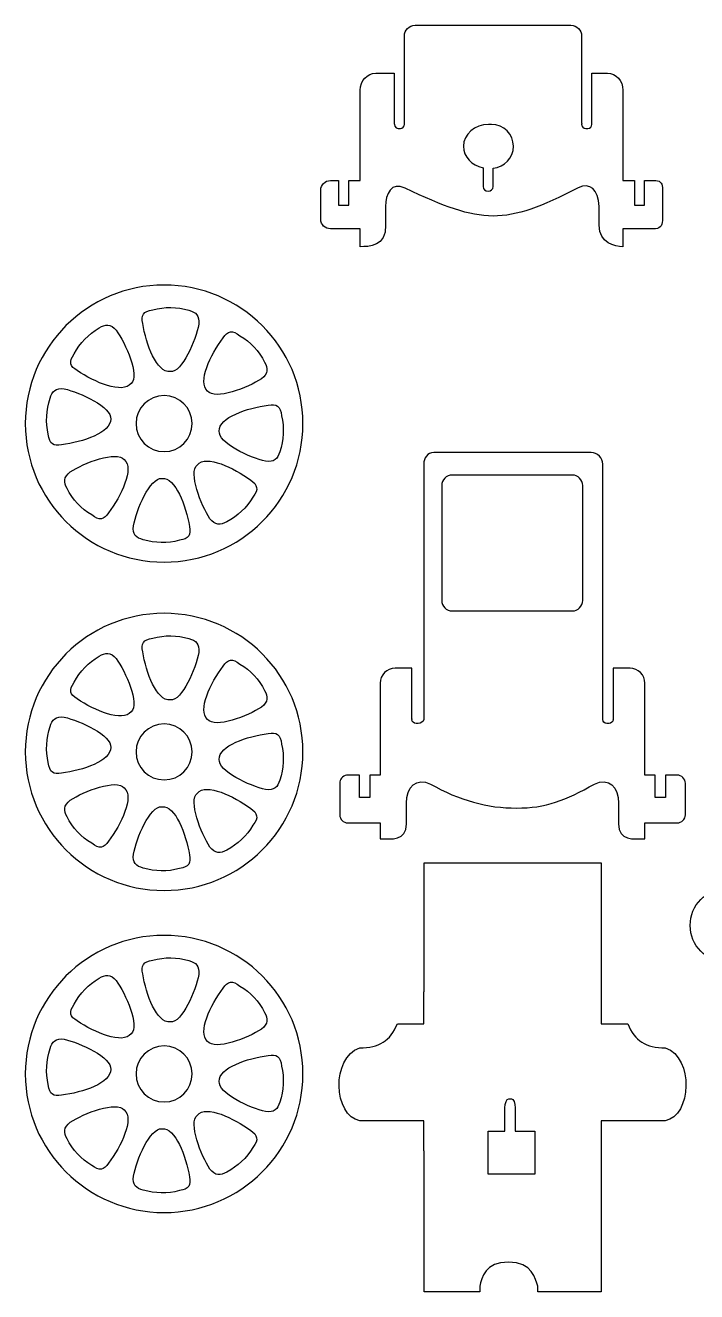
# Model space of a CAD drawing. Header units: inches. Extents: x -13.8 to 13.8, y -11.6 to 11.6.
# Drawn here: x -13.84 to -1.54, y -11.59 to 11.59 of the extents above; entities that cross this region are included whole.
import ezdxf

# ---------------------------------------------------------------- set-up
doc = ezdxf.new("R2010")
doc.units = ezdxf.units.IN
doc.header["$MEASUREMENT"] = 0
doc.layers.add('Layer 1', color=7, linetype='Continuous')

msp = doc.modelspace()

# ---------------------------------------------------------------- linework, layer by layer
at = {"layer": 'Layer 1', "color": 177}
for points, knots in [([(-3.176, 10.715), (-3.176, 10.715), (-3.176, 10.715), (-3.176, 10.715), (-3.176, 10.715), (-3.178, 10.715), (-3.181, 10.715), (-3.184, 10.715), (-3.184, 10.715), (-3.184, 10.715), (-3.184, 10.715), (-3.184, 10.715), (-3.184, 10.715), (-3.184, 10.715), (-3.348, 10.715), (-3.348, 10.715), (-3.348, 10.715), (-3.348, 10.715), (-3.348, 10.715), (-3.348, 10.715), (-3.348, 10.715), (-3.348, 10.715), (-3.463, 10.715), (-3.463, 10.715), (-3.463, 10.715), (-3.463, 10.715), (-3.463, 9.791), (-3.463, 9.791), (-3.463, 9.791), (-3.463, 9.791), (-3.464, 9.791), (-3.464, 9.791), (-3.464, 9.791), (-3.463, 9.787), (-3.463, 9.782), (-3.463, 9.778), (-3.463, 9.778), (-3.463, 9.778), (-3.463, 9.778), (-3.463, 9.778), (-3.463, 9.778), (-3.463, 9.737), (-3.496, 9.704), (-3.536, 9.704), (-3.536, 9.704), (-3.536, 9.704), (-3.576, 9.705), (-3.576, 9.705), (-3.576, 9.705), (-3.617, 9.705), (-3.65, 9.737), (-3.65, 9.778), (-3.65, 9.778), (-3.65, 9.778), (-3.65, 9.778), (-3.65, 9.778), (-3.65, 9.778), (-3.65, 9.782), (-3.649, 9.787), (-3.648, 9.791), (-3.648, 9.791), (-3.648, 9.791), (-3.65, 9.791), (-3.65, 9.791), (-3.65, 9.791), (-3.65, 9.791), (-3.65, 10.715), (-3.65, 10.715), (-3.65, 10.715), (-3.65, 10.715), (-3.65, 10.715), (-3.65, 10.715), (-3.65, 10.715), (-3.65, 10.715), (-3.65, 11.396), (-3.65, 11.396), (-3.65, 11.396), (-3.65, 11.503), (-3.738, 11.591), (-3.845, 11.591), (-3.845, 11.591), (-3.845, 11.591), (-6.702, 11.591), (-6.702, 11.591), (-6.702, 11.591), (-6.809, 11.591), (-6.897, 11.503), (-6.897, 11.396), (-6.897, 11.396), (-6.897, 11.396), (-6.897, 10.715), (-6.897, 10.715), (-6.897, 10.715), (-6.897, 10.715), (-6.897, 10.715), (-6.897, 10.715), (-6.897, 10.715), (-6.897, 10.715), (-6.897, 9.791), (-6.897, 9.791), (-6.897, 9.791), (-6.897, 9.791), (-6.898, 9.791), (-6.898, 9.791), (-6.898, 9.791), (-6.897, 9.787), (-6.897, 9.782), (-6.897, 9.778), (-6.897, 9.778), (-6.897, 9.778), (-6.897, 9.778), (-6.897, 9.778), (-6.897, 9.778), (-6.897, 9.737), (-6.93, 9.704), (-6.97, 9.704), (-6.97, 9.704), (-6.97, 9.704), (-7.011, 9.705), (-7.011, 9.705), (-7.011, 9.705), (-7.073, 9.705), (-7.085, 9.779), (-7.083, 9.791), (-7.083, 9.791), (-7.083, 9.791), (-7.084, 9.791), (-7.084, 9.791), (-7.084, 9.791), (-7.084, 9.791), (-7.084, 10.715), (-7.084, 10.715), (-7.084, 10.715), (-7.084, 10.715), (-7.144, 10.715), (-7.144, 10.715), (-7.144, 10.715), (-7.144, 10.715), (-7.144, 10.715), (-7.144, 10.715), (-7.144, 10.715), (-7.144, 10.715), (-7.415, 10.715), (-7.415, 10.715), (-7.415, 10.715), (-7.415, 10.715), (-7.415, 10.715), (-7.415, 10.715), (-7.415, 10.715), (-7.418, 10.715), (-7.421, 10.715), (-7.423, 10.715), (-7.423, 10.715), (-7.423, 10.715), (-7.423, 10.715), (-7.423, 10.715), (-7.423, 10.715), (-7.578, 10.715), (-7.706, 10.576), (-7.706, 10.406), (-7.706, 10.406), (-7.706, 10.406), (-7.706, 10.166), (-7.706, 10.166), (-7.706, 10.166), (-7.706, 10.166), (-7.706, 8.75), (-7.706, 8.75), (-7.706, 8.75), (-7.706, 8.75), (-7.766, 8.75), (-7.766, 8.75), (-7.766, 8.75), (-7.766, 8.75), (-7.843, 8.75), (-7.843, 8.75), (-7.843, 8.75), (-7.843, 8.75), (-7.843, 8.753), (-7.843, 8.753), (-7.843, 8.753), (-7.843, 8.753), (-7.918, 8.753), (-7.918, 8.753), (-7.918, 8.753), (-7.918, 8.753), (-7.918, 8.301), (-7.918, 8.301), (-7.918, 8.301), (-7.918, 8.301), (-8.105, 8.301), (-8.105, 8.301), (-8.105, 8.301), (-8.105, 8.301), (-8.105, 8.753), (-8.105, 8.753), (-8.105, 8.753), (-8.105, 8.753), (-8.253, 8.753), (-8.253, 8.753), (-8.253, 8.753), (-8.253, 8.753), (-8.253, 8.75), (-8.253, 8.75), (-8.253, 8.75), (-8.35, 8.748), (-8.429, 8.671), (-8.429, 8.577), (-8.429, 8.577), (-8.429, 8.577), (-8.429, 8.039), (-8.429, 8.039), (-8.429, 8.039), (-8.429, 7.944), (-8.348, 7.866), (-8.25, 7.866), (-8.25, 7.866), (-8.25, 7.866), (-7.878, 7.866), (-7.878, 7.866), (-7.878, 7.866), (-7.878, 7.866), (-7.766, 7.866), (-7.766, 7.866), (-7.766, 7.866), (-7.766, 7.866), (-7.706, 7.866), (-7.706, 7.866), (-7.706, 7.866), (-7.706, 7.866), (-7.706, 7.848), (-7.706, 7.848), (-7.706, 7.848), (-7.706, 7.848), (-7.706, 7.539), (-7.706, 7.539), (-7.706, 7.539), (-7.552, 7.539), (-7.217, 7.539), (-7.246, 7.931), (-7.246, 7.931), (-7.246, 8.046), (-7.246, 8.161), (-7.246, 8.275), (-7.246, 8.275), (-7.238, 8.501), (-7.143, 8.739), (-6.884, 8.609), (-6.884, 8.609), (-5.46, 7.937), (-5.072, 7.922), (-3.711, 8.617), (-3.711, 8.617), (-3.502, 8.722), (-3.344, 8.584), (-3.329, 8.275), (-3.329, 8.275), (-3.329, 8.161), (-3.329, 8.046), (-3.329, 7.931), (-3.329, 7.931), (-3.332, 7.601), (-3.039, 7.539), (-2.894, 7.539), (-2.894, 7.539), (-2.894, 7.539), (-2.894, 7.848), (-2.894, 7.848), (-2.894, 7.848), (-2.894, 7.848), (-2.894, 7.866), (-2.894, 7.866), (-2.894, 7.866), (-2.894, 7.866), (-2.78, 7.866), (-2.78, 7.866), (-2.78, 7.866), (-2.78, 7.866), (-2.668, 7.866), (-2.668, 7.866), (-2.668, 7.866), (-2.668, 7.866), (-2.296, 7.866), (-2.296, 7.866), (-2.296, 7.866), (-2.197, 7.866), (-2.167, 7.957), (-2.167, 8.052), (-2.167, 8.052), (-2.167, 8.052), (-2.167, 8.591), (-2.167, 8.591), (-2.167, 8.591), (-2.167, 8.684), (-2.195, 8.747), (-2.292, 8.75), (-2.292, 8.75), (-2.292, 8.75), (-2.292, 8.751), (-2.292, 8.751), (-2.292, 8.751), (-2.292, 8.751), (-2.497, 8.751), (-2.497, 8.751), (-2.497, 8.751), (-2.497, 8.751), (-2.497, 8.301), (-2.497, 8.301), (-2.497, 8.301), (-2.497, 8.301), (-2.684, 8.301), (-2.684, 8.301), (-2.684, 8.301), (-2.684, 8.301), (-2.684, 8.751), (-2.684, 8.751), (-2.684, 8.751), (-2.684, 8.751), (-2.732, 8.751), (-2.732, 8.751), (-2.732, 8.751), (-2.732, 8.751), (-2.732, 8.75), (-2.732, 8.75), (-2.732, 8.75), (-2.732, 8.75), (-2.78, 8.75), (-2.78, 8.75), (-2.78, 8.75), (-2.78, 8.75), (-2.894, 8.75), (-2.894, 8.75), (-2.894, 8.75), (-2.894, 8.75), (-2.894, 10.166), (-2.894, 10.166), (-2.894, 10.166), (-2.894, 10.166), (-2.894, 10.406), (-2.894, 10.406), (-2.894, 10.406), (-2.894, 10.576), (-3.021, 10.715), (-3.176, 10.715)], [0, 0, 0, 0, 0.011494, 0.011494, 0.011494, 0.011494, 0.022989, 0.022989, 0.022989, 0.022989, 0.034483, 0.034483, 0.034483, 0.034483, 0.045977, 0.045977, 0.045977, 0.045977, 0.057471, 0.057471, 0.057471, 0.057471, 0.068966, 0.068966, 0.068966, 0.068966, 0.08046, 0.08046, 0.08046, 0.08046, 0.091954, 0.091954, 0.091954, 0.091954, 0.103448, 0.103448, 0.103448, 0.103448, 0.114943, 0.114943, 0.114943, 0.114943, 0.126437, 0.126437, 0.126437, 0.126437, 0.137931, 0.137931, 0.137931, 0.137931, 0.149425, 0.149425, 0.149425, 0.149425, 0.16092, 0.16092, 0.16092, 0.16092, 0.172414, 0.172414, 0.172414, 0.172414, 0.183908, 0.183908, 0.183908, 0.183908, 0.195402, 0.195402, 0.195402, 0.195402, 0.206897, 0.206897, 0.206897, 0.206897, 0.218391, 0.218391, 0.218391, 0.218391, 0.229885, 0.229885, 0.229885, 0.229885, 0.241379, 0.241379, 0.241379, 0.241379, 0.252874, 0.252874, 0.252874, 0.252874, 0.264368, 0.264368, 0.264368, 0.264368, 0.275862, 0.275862, 0.275862, 0.275862, 0.287356, 0.287356, 0.287356, 0.287356, 0.298851, 0.298851, 0.298851, 0.298851, 0.310345, 0.310345, 0.310345, 0.310345, 0.321839, 0.321839, 0.321839, 0.321839, 0.333333, 0.333333, 0.333333, 0.333333, 0.344828, 0.344828, 0.344828, 0.344828, 0.356322, 0.356322, 0.356322, 0.356322, 0.367816, 0.367816, 0.367816, 0.367816, 0.37931, 0.37931, 0.37931, 0.37931, 0.390805, 0.390805, 0.390805, 0.390805, 0.402299, 0.402299, 0.402299, 0.402299, 0.413793, 0.413793, 0.413793, 0.413793, 0.425287, 0.425287, 0.425287, 0.425287, 0.436782, 0.436782, 0.436782, 0.436782, 0.448276, 0.448276, 0.448276, 0.448276, 0.45977, 0.45977, 0.45977, 0.45977, 0.471264, 0.471264, 0.471264, 0.471264, 0.482759, 0.482759, 0.482759, 0.482759, 0.494253, 0.494253, 0.494253, 0.494253, 0.505747, 0.505747, 0.505747, 0.505747, 0.517241, 0.517241, 0.517241, 0.517241, 0.528736, 0.528736, 0.528736, 0.528736, 0.54023, 0.54023, 0.54023, 0.54023, 0.551724, 0.551724, 0.551724, 0.551724, 0.563218, 0.563218, 0.563218, 0.563218, 0.574713, 0.574713, 0.574713, 0.574713, 0.586207, 0.586207, 0.586207, 0.586207, 0.597701, 0.597701, 0.597701, 0.597701, 0.609195, 0.609195, 0.609195, 0.609195, 0.62069, 0.62069, 0.62069, 0.62069, 0.632184, 0.632184, 0.632184, 0.632184, 0.643678, 0.643678, 0.643678, 0.643678, 0.655172, 0.655172, 0.655172, 0.655172, 0.666667, 0.666667, 0.666667, 0.666667, 0.678161, 0.678161, 0.678161, 0.678161, 0.689655, 0.689655, 0.689655, 0.689655, 0.701149, 0.701149, 0.701149, 0.701149, 0.712644, 0.712644, 0.712644, 0.712644, 0.724138, 0.724138, 0.724138, 0.724138, 0.735632, 0.735632, 0.735632, 0.735632, 0.747126, 0.747126, 0.747126, 0.747126, 0.758621, 0.758621, 0.758621, 0.758621, 0.770115, 0.770115, 0.770115, 0.770115, 0.781609, 0.781609, 0.781609, 0.781609, 0.793103, 0.793103, 0.793103, 0.793103, 0.804598, 0.804598, 0.804598, 0.804598, 0.816092, 0.816092, 0.816092, 0.816092, 0.827586, 0.827586, 0.827586, 0.827586, 0.83908, 0.83908, 0.83908, 0.83908, 0.850575, 0.850575, 0.850575, 0.850575, 0.862069, 0.862069, 0.862069, 0.862069, 0.873563, 0.873563, 0.873563, 0.873563, 0.885057, 0.885057, 0.885057, 0.885057, 0.896552, 0.896552, 0.896552, 0.896552, 0.908046, 0.908046, 0.908046, 0.908046, 0.91954, 0.91954, 0.91954, 0.91954, 0.931034, 0.931034, 0.931034, 0.931034, 0.942529, 0.942529, 0.942529, 0.942529, 0.954023, 0.954023, 0.954023, 0.954023, 0.965517, 0.965517, 0.965517, 0.965517, 0.977011, 0.977011, 0.977011, 0.977011, 1, 1, 1, 1]), ([(-5.3, 9.776), (-5.079, 9.776), (-4.9, 9.597), (-4.9, 9.376), (-4.9, 9.376), (-4.9, 9.165), (-5.063, 8.992), (-5.27, 8.977), (-5.27, 8.977), (-5.27, 8.977), (-5.27, 8.64), (-5.27, 8.64), (-5.27, 8.64), (-5.27, 8.64), (-5.27, 8.64), (-5.27, 8.64), (-5.27, 8.64), (-5.273, 8.593), (-5.313, 8.554), (-5.362, 8.554), (-5.362, 8.554), (-5.362, 8.554), (-5.365, 8.554), (-5.365, 8.554), (-5.365, 8.554), (-5.414, 8.554), (-5.454, 8.593), (-5.457, 8.64), (-5.457, 8.64), (-5.457, 8.64), (-5.457, 8.64), (-5.457, 8.64), (-5.457, 8.64), (-5.457, 8.64), (-5.457, 8.64), (-5.457, 8.64), (-5.457, 8.64), (-5.457, 8.642), (-5.457, 8.644), (-5.457, 8.646), (-5.457, 8.646), (-5.457, 8.646), (-5.457, 8.646), (-5.457, 8.646), (-5.457, 8.646), (-5.457, 8.647), (-5.457, 8.649), (-5.457, 8.651), (-5.457, 8.651), (-5.457, 8.651), (-5.457, 8.985), (-5.457, 8.985), (-5.457, 8.985), (-5.662, 9.025), (-5.815, 9.185), (-5.815, 9.376), (-5.815, 9.376), (-5.815, 9.597), (-5.61, 9.776), (-5.357, 9.776), (-5.357, 9.776), (-5.347, 9.776), (-5.337, 9.776), (-5.327, 9.775), (-5.327, 9.775), (-5.318, 9.776), (-5.309, 9.776), (-5.3, 9.776)], [0, 0, 0, 0, 0.055556, 0.055556, 0.055556, 0.055556, 0.111111, 0.111111, 0.111111, 0.111111, 0.166667, 0.166667, 0.166667, 0.166667, 0.222222, 0.222222, 0.222222, 0.222222, 0.277778, 0.277778, 0.277778, 0.277778, 0.333333, 0.333333, 0.333333, 0.333333, 0.388889, 0.388889, 0.388889, 0.388889, 0.444444, 0.444444, 0.444444, 0.444444, 0.5, 0.5, 0.5, 0.5, 0.555556, 0.555556, 0.555556, 0.555556, 0.611111, 0.611111, 0.611111, 0.611111, 0.666667, 0.666667, 0.666667, 0.666667, 0.722222, 0.722222, 0.722222, 0.722222, 0.777778, 0.777778, 0.777778, 0.777778, 0.833333, 0.833333, 0.833333, 0.833333, 0.888889, 0.888889, 0.888889, 0.888889, 1, 1, 1, 1]), ([(-11.299, 6.837), (-9.894, 6.837), (-8.756, 5.701), (-8.756, 4.3), (-8.756, 4.3), (-8.756, 2.899), (-9.894, 1.764), (-11.299, 1.764), (-11.299, 1.764), (-12.703, 1.764), (-13.842, 2.899), (-13.842, 4.3), (-13.842, 4.3), (-13.842, 5.701), (-12.703, 6.837), (-11.299, 6.837)], [0, 0, 0, 0, 0.2, 0.2, 0.2, 0.2, 0.4, 0.4, 0.4, 0.4, 0.6, 0.6, 0.6, 0.6, 1, 1, 1, 1]), ([(-11.506, 6.383), (-11.687, 6.358), (-11.722, 6.277), (-11.691, 6.134), (-11.691, 6.134), (-11.63, 5.753), (-11.435, 5.229), (-11.187, 5.251), (-11.187, 5.251), (-10.967, 5.231), (-10.719, 5.83), (-10.665, 6.12), (-10.665, 6.12), (-10.643, 6.275), (-10.719, 6.342), (-10.845, 6.374), (-10.845, 6.374), (-11.063, 6.437), (-11.289, 6.443), (-11.506, 6.383)], [0, 0, 0, 0, 0.166667, 0.166667, 0.166667, 0.166667, 0.333333, 0.333333, 0.333333, 0.333333, 0.5, 0.5, 0.5, 0.5, 0.666667, 0.666667, 0.666667, 0.666667, 1, 1, 1, 1]), ([(-12.947, 5.577), (-13.053, 5.428), (-13.018, 5.347), (-12.892, 5.271), (-12.892, 5.271), (-12.573, 5.055), (-12.058, 4.838), (-11.904, 5.033), (-11.904, 5.033), (-11.739, 5.18), (-12.005, 5.771), (-12.179, 6.009), (-12.179, 6.009), (-12.278, 6.131), (-12.378, 6.122), (-12.488, 6.052), (-12.488, 6.052), (-12.683, 5.937), (-12.842, 5.776), (-12.947, 5.577)], [0, 0, 0, 0, 0.166667, 0.166667, 0.166667, 0.166667, 0.333333, 0.333333, 0.333333, 0.333333, 0.5, 0.5, 0.5, 0.5, 0.666667, 0.666667, 0.666667, 0.666667, 1, 1, 1, 1]), ([(-9.909, 5.909), (-10.052, 6.022), (-10.135, 5.991), (-10.217, 5.869), (-10.217, 5.869), (-10.449, 5.562), (-10.692, 5.059), (-10.505, 4.895), (-10.505, 4.895), (-10.367, 4.722), (-9.763, 4.958), (-9.517, 5.119), (-9.517, 5.119), (-9.389, 5.211), (-9.394, 5.312), (-9.458, 5.425), (-9.458, 5.425), (-9.563, 5.626), (-9.715, 5.794), (-9.909, 5.909)], [0, 0, 0, 0, 0.166667, 0.166667, 0.166667, 0.166667, 0.333333, 0.333333, 0.333333, 0.333333, 0.5, 0.5, 0.5, 0.5, 0.666667, 0.666667, 0.666667, 0.666667, 1, 1, 1, 1]), ([(-13.421, 4.104), (-13.402, 3.923), (-13.322, 3.884), (-13.177, 3.911), (-13.177, 3.911), (-12.795, 3.959), (-12.265, 4.135), (-12.278, 4.384), (-12.278, 4.384), (-12.25, 4.603), (-12.841, 4.872), (-13.128, 4.936), (-13.128, 4.936), (-13.283, 4.962), (-13.352, 4.889), (-13.388, 4.764), (-13.388, 4.764), (-13.459, 4.549), (-13.473, 4.323), (-13.421, 4.104)], [0, 0, 0, 0, 0.166667, 0.166667, 0.166667, 0.166667, 0.333333, 0.333333, 0.333333, 0.333333, 0.5, 0.5, 0.5, 0.5, 0.666667, 0.666667, 0.666667, 0.666667, 1, 1, 1, 1]), ([(-11.299, 4.813), (-11.015, 4.813), (-10.785, 4.583), (-10.785, 4.3), (-10.785, 4.3), (-10.785, 4.017), (-11.015, 3.788), (-11.299, 3.788), (-11.299, 3.788), (-11.582, 3.788), (-11.813, 4.017), (-11.813, 4.3), (-11.813, 4.3), (-11.813, 4.583), (-11.582, 4.813), (-11.299, 4.813)], [0, 0, 0, 0, 0.2, 0.2, 0.2, 0.2, 0.4, 0.4, 0.4, 0.4, 0.6, 0.6, 0.6, 0.6, 1, 1, 1, 1]), ([(-9.147, 4.443), (-9.165, 4.625), (-9.245, 4.663), (-9.39, 4.637), (-9.39, 4.637), (-9.772, 4.589), (-10.302, 4.412), (-10.289, 4.164), (-10.289, 4.164), (-10.317, 3.945), (-9.727, 3.676), (-9.439, 3.612), (-9.439, 3.612), (-9.284, 3.585), (-9.216, 3.658), (-9.179, 3.783), (-9.179, 3.783), (-9.108, 3.998), (-9.094, 4.224), (-9.147, 4.443)], [0, 0, 0, 0, 0.166667, 0.166667, 0.166667, 0.166667, 0.333333, 0.333333, 0.333333, 0.333333, 0.5, 0.5, 0.5, 0.5, 0.666667, 0.666667, 0.666667, 0.666667, 1, 1, 1, 1]), ([(-12.626, 2.627), (-12.483, 2.513), (-12.4, 2.544), (-12.318, 2.666), (-12.318, 2.666), (-12.085, 2.974), (-11.842, 3.476), (-12.029, 3.64), (-12.029, 3.64), (-12.167, 3.813), (-12.772, 3.578), (-13.018, 3.416), (-13.018, 3.416), (-13.145, 3.324), (-13.141, 3.224), (-13.077, 3.11), (-13.077, 3.11), (-12.972, 2.909), (-12.82, 2.742), (-12.626, 2.627)], [0, 0, 0, 0, 0.166667, 0.166667, 0.166667, 0.166667, 0.333333, 0.333333, 0.333333, 0.333333, 0.5, 0.5, 0.5, 0.5, 0.666667, 0.666667, 0.666667, 0.666667, 1, 1, 1, 1]), ([(-9.672, 2.956), (-9.559, 3.099), (-9.591, 3.182), (-9.713, 3.264), (-9.713, 3.264), (-10.022, 3.494), (-10.526, 3.735), (-10.689, 3.547), (-10.689, 3.547), (-10.861, 3.408), (-10.622, 2.805), (-10.459, 2.559), (-10.459, 2.559), (-10.366, 2.433), (-10.266, 2.438), (-10.153, 2.502), (-10.153, 2.502), (-9.953, 2.608), (-9.786, 2.761), (-9.672, 2.956)], [0, 0, 0, 0, 0.166667, 0.166667, 0.166667, 0.166667, 0.333333, 0.333333, 0.333333, 0.333333, 0.5, 0.5, 0.5, 0.5, 0.666667, 0.666667, 0.666667, 0.666667, 1, 1, 1, 1]), ([(-7.958, -2.135), (-7.958, -2.135), (-7.945, -2.135), (-7.945, -2.135), (-7.945, -2.135), (-7.941, -2.135), (-7.936, -2.135), (-7.932, -2.135), (-7.932, -2.135), (-7.932, -2.135), (-7.888, -2.135), (-7.888, -2.135), (-7.888, -2.135), (-7.888, -2.135), (-7.888, -2.135), (-7.888, -2.135), (-7.888, -2.135), (-7.888, -2.135), (-7.718, -2.135), (-7.718, -2.135), (-7.718, -2.135), (-7.718, -2.135), (-7.718, -2.544), (-7.718, -2.544), (-7.718, -2.544), (-7.718, -2.544), (-7.53, -2.544), (-7.53, -2.544), (-7.53, -2.544), (-7.53, -2.544), (-7.53, -2.135), (-7.53, -2.135), (-7.53, -2.135), (-7.53, -2.135), (-7.513, -2.135), (-7.513, -2.135), (-7.513, -2.135), (-7.513, -2.135), (-7.513, -2.135), (-7.513, -2.135), (-7.513, -2.135), (-7.513, -2.135), (-7.366, -2.135), (-7.366, -2.135), (-7.366, -2.135), (-7.362, -2.135), (-7.357, -2.135), (-7.353, -2.135), (-7.353, -2.135), (-7.353, -2.135), (-7.342, -2.135), (-7.342, -2.135), (-7.342, -2.135), (-7.342, -2.135), (-7.342, -0.677), (-7.342, -0.677), (-7.342, -0.677), (-7.342, -0.677), (-7.342, -0.452), (-7.342, -0.452), (-7.342, -0.452), (-7.342, -0.301), (-7.219, -0.178), (-7.069, -0.178), (-7.069, -0.178), (-7.069, -0.178), (-7.065, -0.178), (-7.065, -0.178), (-7.065, -0.178), (-7.065, -0.178), (-7.051, -0.178), (-7.051, -0.178), (-7.051, -0.178), (-7.051, -0.178), (-6.813, -0.178), (-6.813, -0.178), (-6.813, -0.178), (-6.813, -0.178), (-6.813, -0.176), (-6.813, -0.176), (-6.813, -0.176), (-6.813, -0.176), (-6.758, -0.176), (-6.758, -0.176), (-6.758, -0.176), (-6.758, -0.176), (-6.758, -1.102), (-6.758, -1.102), (-6.758, -1.102), (-6.758, -1.102), (-6.756, -1.102), (-6.756, -1.102), (-6.756, -1.102), (-6.757, -1.106), (-6.758, -1.111), (-6.758, -1.116), (-6.758, -1.116), (-6.758, -1.116), (-6.758, -1.116), (-6.758, -1.116), (-6.758, -1.116), (-6.758, -1.156), (-6.725, -1.189), (-6.684, -1.189), (-6.684, -1.189), (-6.684, -1.189), (-6.644, -1.189), (-6.644, -1.189), (-6.644, -1.189), (-6.604, -1.189), (-6.542, -1.156), (-6.542, -1.116), (-6.542, -1.116), (-6.542, -1.116), (-6.542, -1.116), (-6.542, -1.116), (-6.542, -1.116), (-6.542, -1.111), (-6.543, -1.106), (-6.544, -1.102), (-6.544, -1.102), (-6.544, -1.102), (-6.542, -1.102), (-6.542, -1.102), (-6.542, -1.102), (-6.542, -1.102), (-6.542, 0.746), (-6.542, 0.746), (-6.542, 0.746), (-6.542, 0.746), (-6.543, 0.746), (-6.543, 0.746), (-6.543, 0.746), (-6.543, 0.746), (-6.543, 3.556), (-6.543, 3.556), (-6.543, 3.556), (-6.543, 3.673), (-6.474, 3.769), (-6.356, 3.769), (-6.356, 3.769), (-6.356, 3.769), (-4.842, 3.769), (-4.842, 3.769), (-4.842, 3.769), (-4.842, 3.769), (-3.477, 3.769), (-3.477, 3.769), (-3.477, 3.769), (-3.359, 3.769), (-3.262, 3.673), (-3.262, 3.556), (-3.262, 3.556), (-3.262, 3.556), (-3.262, 0.746), (-3.262, 0.746), (-3.262, 0.746), (-3.262, 0.746), (-3.262, 0.746), (-3.262, 0.746), (-3.262, 0.746), (-3.262, 0.746), (-3.262, -1.102), (-3.262, -1.102), (-3.262, -1.102), (-3.262, -1.102), (-3.261, -1.102), (-3.261, -1.102), (-3.261, -1.102), (-3.262, -1.106), (-3.262, -1.111), (-3.262, -1.116), (-3.262, -1.116), (-3.262, -1.116), (-3.262, -1.116), (-3.262, -1.116), (-3.262, -1.116), (-3.262, -1.156), (-3.229, -1.189), (-3.189, -1.189), (-3.189, -1.189), (-3.189, -1.189), (-3.148, -1.189), (-3.148, -1.189), (-3.148, -1.189), (-3.108, -1.189), (-3.075, -1.156), (-3.075, -1.116), (-3.075, -1.116), (-3.075, -1.116), (-3.075, -1.116), (-3.075, -1.116), (-3.075, -1.116), (-3.075, -1.111), (-3.076, -1.106), (-3.076, -1.102), (-3.076, -1.102), (-3.076, -1.102), (-3.075, -1.102), (-3.075, -1.102), (-3.075, -1.102), (-3.075, -1.102), (-3.075, -0.176), (-3.075, -0.176), (-3.075, -0.176), (-3.075, -0.176), (-3.02, -0.176), (-3.02, -0.176), (-3.02, -0.176), (-3.02, -0.176), (-3.02, -0.178), (-3.02, -0.178), (-3.02, -0.178), (-3.02, -0.178), (-2.782, -0.178), (-2.782, -0.178), (-2.782, -0.178), (-2.782, -0.178), (-2.768, -0.178), (-2.768, -0.178), (-2.768, -0.178), (-2.768, -0.178), (-2.764, -0.178), (-2.764, -0.178), (-2.764, -0.178), (-2.614, -0.178), (-2.491, -0.301), (-2.491, -0.452), (-2.491, -0.452), (-2.491, -0.452), (-2.491, -0.677), (-2.491, -0.677), (-2.491, -0.677), (-2.491, -0.677), (-2.491, -2.135), (-2.491, -2.135), (-2.491, -2.135), (-2.491, -2.135), (-2.48, -2.135), (-2.48, -2.135), (-2.48, -2.135), (-2.476, -2.135), (-2.471, -2.135), (-2.467, -2.135), (-2.467, -2.135), (-2.467, -2.135), (-2.32, -2.135), (-2.32, -2.135), (-2.32, -2.135), (-2.32, -2.135), (-2.32, -2.135), (-2.32, -2.135), (-2.32, -2.135), (-2.32, -2.135), (-2.301, -2.135), (-2.301, -2.135), (-2.301, -2.135), (-2.301, -2.135), (-2.301, -2.544), (-2.301, -2.544), (-2.301, -2.544), (-2.301, -2.544), (-2.114, -2.544), (-2.114, -2.544), (-2.114, -2.544), (-2.114, -2.544), (-2.114, -2.135), (-2.114, -2.135), (-2.114, -2.135), (-2.114, -2.135), (-1.945, -2.135), (-1.945, -2.135), (-1.945, -2.135), (-1.945, -2.135), (-1.945, -2.135), (-1.945, -2.135), (-1.945, -2.135), (-1.945, -2.135), (-1.901, -2.135), (-1.901, -2.135), (-1.901, -2.135), (-1.818, -2.135), (-1.75, -2.203), (-1.75, -2.285), (-1.75, -2.285), (-1.75, -2.285), (-1.75, -2.86), (-1.75, -2.86), (-1.75, -2.86), (-1.75, -2.943), (-1.818, -3.011), (-1.901, -3.011), (-1.901, -3.011), (-1.901, -3.011), (-2.467, -3.011), (-2.467, -3.011), (-2.467, -3.011), (-2.475, -3.011), (-2.483, -3.01), (-2.491, -3.009), (-2.491, -3.009), (-2.491, -3.009), (-2.491, -3.027), (-2.491, -3.027), (-2.491, -3.027), (-2.491, -3.027), (-2.491, -3.3), (-2.491, -3.3), (-2.491, -3.3), (-2.698, -3.3), (-2.972, -3.35), (-2.972, -3.027), (-2.972, -3.027), (-2.972, -2.998), (-2.972, -2.969), (-2.972, -2.94), (-2.972, -2.94), (-2.972, -2.709), (-2.977, -2.882), (-2.977, -2.651), (-2.977, -2.651), (-2.959, -2.349), (-3.162, -2.176), (-3.417, -2.298), (-3.417, -2.298), (-3.937, -2.596), (-4.313, -2.742), (-4.842, -2.737), (-4.842, -2.737), (-5.372, -2.742), (-5.896, -2.596), (-6.416, -2.298), (-6.416, -2.298), (-6.67, -2.176), (-6.874, -2.349), (-6.856, -2.651), (-6.856, -2.651), (-6.856, -2.882), (-6.861, -2.709), (-6.861, -2.94), (-6.861, -2.94), (-6.861, -2.969), (-6.861, -2.998), (-6.861, -3.027), (-6.861, -3.027), (-6.861, -3.35), (-7.135, -3.3), (-7.342, -3.3), (-7.342, -3.3), (-7.342, -3.3), (-7.342, -3.027), (-7.342, -3.027), (-7.342, -3.027), (-7.342, -3.027), (-7.342, -3.009), (-7.342, -3.009), (-7.342, -3.009), (-7.35, -3.01), (-7.358, -3.011), (-7.366, -3.011), (-7.366, -3.011), (-7.366, -3.011), (-7.932, -3.011), (-7.932, -3.011), (-7.932, -3.011), (-8.015, -3.011), (-8.082, -2.943), (-8.082, -2.86), (-8.082, -2.86), (-8.082, -2.86), (-8.082, -2.285), (-8.082, -2.285), (-8.082, -2.285), (-8.082, -2.212), (-8.029, -2.15), (-7.958, -2.137), (-7.958, -2.137), (-7.958, -2.137), (-7.958, -2.135), (-7.958, -2.135)], [0, 0, 0, 0, 0.010417, 0.010417, 0.010417, 0.010417, 0.020833, 0.020833, 0.020833, 0.020833, 0.03125, 0.03125, 0.03125, 0.03125, 0.041667, 0.041667, 0.041667, 0.041667, 0.052083, 0.052083, 0.052083, 0.052083, 0.0625, 0.0625, 0.0625, 0.0625, 0.072917, 0.072917, 0.072917, 0.072917, 0.083333, 0.083333, 0.083333, 0.083333, 0.09375, 0.09375, 0.09375, 0.09375, 0.104167, 0.104167, 0.104167, 0.104167, 0.114583, 0.114583, 0.114583, 0.114583, 0.125, 0.125, 0.125, 0.125, 0.135417, 0.135417, 0.135417, 0.135417, 0.145833, 0.145833, 0.145833, 0.145833, 0.15625, 0.15625, 0.15625, 0.15625, 0.166667, 0.166667, 0.166667, 0.166667, 0.177083, 0.177083, 0.177083, 0.177083, 0.1875, 0.1875, 0.1875, 0.1875, 0.197917, 0.197917, 0.197917, 0.197917, 0.208333, 0.208333, 0.208333, 0.208333, 0.21875, 0.21875, 0.21875, 0.21875, 0.229167, 0.229167, 0.229167, 0.229167, 0.239583, 0.239583, 0.239583, 0.239583, 0.25, 0.25, 0.25, 0.25, 0.260417, 0.260417, 0.260417, 0.260417, 0.270833, 0.270833, 0.270833, 0.270833, 0.28125, 0.28125, 0.28125, 0.28125, 0.291667, 0.291667, 0.291667, 0.291667, 0.302083, 0.302083, 0.302083, 0.302083, 0.3125, 0.3125, 0.3125, 0.3125, 0.322917, 0.322917, 0.322917, 0.322917, 0.333333, 0.333333, 0.333333, 0.333333, 0.34375, 0.34375, 0.34375, 0.34375, 0.354167, 0.354167, 0.354167, 0.354167, 0.364583, 0.364583, 0.364583, 0.364583, 0.375, 0.375, 0.375, 0.375, 0.385417, 0.385417, 0.385417, 0.385417, 0.395833, 0.395833, 0.395833, 0.395833, 0.40625, 0.40625, 0.40625, 0.40625, 0.416667, 0.416667, 0.416667, 0.416667, 0.427083, 0.427083, 0.427083, 0.427083, 0.4375, 0.4375, 0.4375, 0.4375, 0.447917, 0.447917, 0.447917, 0.447917, 0.458333, 0.458333, 0.458333, 0.458333, 0.46875, 0.46875, 0.46875, 0.46875, 0.479167, 0.479167, 0.479167, 0.479167, 0.489583, 0.489583, 0.489583, 0.489583, 0.5, 0.5, 0.5, 0.5, 0.510417, 0.510417, 0.510417, 0.510417, 0.520833, 0.520833, 0.520833, 0.520833, 0.53125, 0.53125, 0.53125, 0.53125, 0.541667, 0.541667, 0.541667, 0.541667, 0.552083, 0.552083, 0.552083, 0.552083, 0.5625, 0.5625, 0.5625, 0.5625, 0.572917, 0.572917, 0.572917, 0.572917, 0.583333, 0.583333, 0.583333, 0.583333, 0.59375, 0.59375, 0.59375, 0.59375, 0.604167, 0.604167, 0.604167, 0.604167, 0.614583, 0.614583, 0.614583, 0.614583, 0.625, 0.625, 0.625, 0.625, 0.635417, 0.635417, 0.635417, 0.635417, 0.645833, 0.645833, 0.645833, 0.645833, 0.65625, 0.65625, 0.65625, 0.65625, 0.666667, 0.666667, 0.666667, 0.666667, 0.677083, 0.677083, 0.677083, 0.677083, 0.6875, 0.6875, 0.6875, 0.6875, 0.697917, 0.697917, 0.697917, 0.697917, 0.708333, 0.708333, 0.708333, 0.708333, 0.71875, 0.71875, 0.71875, 0.71875, 0.729167, 0.729167, 0.729167, 0.729167, 0.739583, 0.739583, 0.739583, 0.739583, 0.75, 0.75, 0.75, 0.75, 0.760417, 0.760417, 0.760417, 0.760417, 0.770833, 0.770833, 0.770833, 0.770833, 0.78125, 0.78125, 0.78125, 0.78125, 0.791667, 0.791667, 0.791667, 0.791667, 0.802083, 0.802083, 0.802083, 0.802083, 0.8125, 0.8125, 0.8125, 0.8125, 0.822917, 0.822917, 0.822917, 0.822917, 0.833333, 0.833333, 0.833333, 0.833333, 0.84375, 0.84375, 0.84375, 0.84375, 0.854167, 0.854167, 0.854167, 0.854167, 0.864583, 0.864583, 0.864583, 0.864583, 0.875, 0.875, 0.875, 0.875, 0.885417, 0.885417, 0.885417, 0.885417, 0.895833, 0.895833, 0.895833, 0.895833, 0.90625, 0.90625, 0.90625, 0.90625, 0.916667, 0.916667, 0.916667, 0.916667, 0.927083, 0.927083, 0.927083, 0.927083, 0.9375, 0.9375, 0.9375, 0.9375, 0.947917, 0.947917, 0.947917, 0.947917, 0.958333, 0.958333, 0.958333, 0.958333, 0.96875, 0.96875, 0.96875, 0.96875, 0.979167, 0.979167, 0.979167, 0.979167, 1, 1, 1, 1]), ([(-11.02, 2.164), (-10.84, 2.189), (-10.804, 2.271), (-10.835, 2.414), (-10.835, 2.414), (-10.897, 2.795), (-11.092, 3.318), (-11.339, 3.297), (-11.339, 3.297), (-11.559, 3.317), (-11.807, 2.717), (-11.861, 2.428), (-11.861, 2.428), (-11.883, 2.272), (-11.807, 2.206), (-11.681, 2.174), (-11.681, 2.174), (-11.464, 2.11), (-11.238, 2.104), (-11.02, 2.164)], [0, 0, 0, 0, 0.166667, 0.166667, 0.166667, 0.166667, 0.333333, 0.333333, 0.333333, 0.333333, 0.5, 0.5, 0.5, 0.5, 0.666667, 0.666667, 0.666667, 0.666667, 1, 1, 1, 1]), ([(-6.022, 3.357), (-6.022, 3.357), (-3.822, 3.357), (-3.822, 3.357), (-3.822, 3.357), (-3.716, 3.357), (-3.63, 3.271), (-3.63, 3.166), (-3.63, 3.166), (-3.63, 3.166), (-3.63, 1.063), (-3.63, 1.063), (-3.63, 1.063), (-3.63, 0.958), (-3.716, 0.871), (-3.822, 0.871), (-3.822, 0.871), (-3.822, 0.871), (-6.022, 0.871), (-6.022, 0.871), (-6.022, 0.871), (-6.128, 0.871), (-6.214, 0.958), (-6.214, 1.063), (-6.214, 1.063), (-6.214, 1.063), (-6.214, 3.166), (-6.214, 3.166), (-6.214, 3.166), (-6.214, 3.271), (-6.128, 3.357), (-6.022, 3.357)], [0, 0, 0, 0, 0.111111, 0.111111, 0.111111, 0.111111, 0.222222, 0.222222, 0.222222, 0.222222, 0.333333, 0.333333, 0.333333, 0.333333, 0.444444, 0.444444, 0.444444, 0.444444, 0.555556, 0.555556, 0.555556, 0.555556, 0.666667, 0.666667, 0.666667, 0.666667, 0.777778, 0.777778, 0.777778, 0.777778, 1, 1, 1, 1]), ([(-11.299, 0.827), (-9.894, 0.827), (-8.756, -0.309), (-8.756, -1.71), (-8.756, -1.71), (-8.756, -3.111), (-9.894, -4.247), (-11.299, -4.247), (-11.299, -4.247), (-12.703, -4.247), (-13.842, -3.111), (-13.842, -1.71), (-13.842, -1.71), (-13.842, -0.309), (-12.703, 0.827), (-11.299, 0.827)], [0, 0, 0, 0, 0.2, 0.2, 0.2, 0.2, 0.4, 0.4, 0.4, 0.4, 0.6, 0.6, 0.6, 0.6, 1, 1, 1, 1]), ([(-11.506, 0.373), (-11.687, 0.348), (-11.722, 0.267), (-11.691, 0.123), (-11.691, 0.123), (-11.63, -0.257), (-11.435, -0.781), (-11.187, -0.759), (-11.187, -0.759), (-10.967, -0.779), (-10.719, -0.18), (-10.665, 0.11), (-10.665, 0.11), (-10.643, 0.265), (-10.719, 0.332), (-10.845, 0.364), (-10.845, 0.364), (-11.063, 0.427), (-11.289, 0.433), (-11.506, 0.373)], [0, 0, 0, 0, 0.166667, 0.166667, 0.166667, 0.166667, 0.333333, 0.333333, 0.333333, 0.333333, 0.5, 0.5, 0.5, 0.5, 0.666667, 0.666667, 0.666667, 0.666667, 1, 1, 1, 1]), ([(-12.947, -0.433), (-13.053, -0.582), (-13.018, -0.663), (-12.892, -0.739), (-12.892, -0.739), (-12.573, -0.955), (-12.058, -1.172), (-11.904, -0.977), (-11.904, -0.977), (-11.739, -0.83), (-12.005, -0.239), (-12.179, -0.001), (-12.179, -0.001), (-12.278, 0.121), (-12.378, 0.112), (-12.488, 0.042), (-12.488, 0.042), (-12.683, -0.073), (-12.842, -0.234), (-12.947, -0.433)], [0, 0, 0, 0, 0.166667, 0.166667, 0.166667, 0.166667, 0.333333, 0.333333, 0.333333, 0.333333, 0.5, 0.5, 0.5, 0.5, 0.666667, 0.666667, 0.666667, 0.666667, 1, 1, 1, 1]), ([(-9.909, -0.101), (-10.052, 0.012), (-10.135, -0.019), (-10.217, -0.141), (-10.217, -0.141), (-10.449, -0.448), (-10.692, -0.951), (-10.505, -1.115), (-10.505, -1.115), (-10.367, -1.288), (-9.763, -1.052), (-9.517, -0.891), (-9.517, -0.891), (-9.389, -0.799), (-9.394, -0.698), (-9.458, -0.585), (-9.458, -0.585), (-9.563, -0.384), (-9.715, -0.217), (-9.909, -0.101)], [0, 0, 0, 0, 0.166667, 0.166667, 0.166667, 0.166667, 0.333333, 0.333333, 0.333333, 0.333333, 0.5, 0.5, 0.5, 0.5, 0.666667, 0.666667, 0.666667, 0.666667, 1, 1, 1, 1]), ([(-13.421, -1.906), (-13.402, -2.087), (-13.322, -2.126), (-13.177, -2.099), (-13.177, -2.099), (-12.795, -2.051), (-12.265, -1.875), (-12.278, -1.627), (-12.278, -1.627), (-12.25, -1.407), (-12.841, -1.138), (-13.128, -1.075), (-13.128, -1.075), (-13.283, -1.048), (-13.352, -1.121), (-13.388, -1.246), (-13.388, -1.246), (-13.459, -1.461), (-13.473, -1.687), (-13.421, -1.906)], [0, 0, 0, 0, 0.166667, 0.166667, 0.166667, 0.166667, 0.333333, 0.333333, 0.333333, 0.333333, 0.5, 0.5, 0.5, 0.5, 0.666667, 0.666667, 0.666667, 0.666667, 1, 1, 1, 1]), ([(-11.299, -1.197), (-11.015, -1.197), (-10.785, -1.427), (-10.785, -1.71), (-10.785, -1.71), (-10.785, -1.993), (-11.015, -2.222), (-11.299, -2.222), (-11.299, -2.222), (-11.582, -2.222), (-11.813, -1.993), (-11.813, -1.71), (-11.813, -1.71), (-11.813, -1.427), (-11.582, -1.197), (-11.299, -1.197)], [0, 0, 0, 0, 0.2, 0.2, 0.2, 0.2, 0.4, 0.4, 0.4, 0.4, 0.6, 0.6, 0.6, 0.6, 1, 1, 1, 1]), ([(-9.147, -1.567), (-9.165, -1.385), (-9.245, -1.347), (-9.39, -1.373), (-9.39, -1.373), (-9.772, -1.421), (-10.302, -1.598), (-10.289, -1.846), (-10.289, -1.846), (-10.317, -2.066), (-9.727, -2.334), (-9.439, -2.398), (-9.439, -2.398), (-9.284, -2.425), (-9.216, -2.352), (-9.179, -2.227), (-9.179, -2.227), (-9.108, -2.012), (-9.094, -1.786), (-9.147, -1.567)], [0, 0, 0, 0, 0.166667, 0.166667, 0.166667, 0.166667, 0.333333, 0.333333, 0.333333, 0.333333, 0.5, 0.5, 0.5, 0.5, 0.666667, 0.666667, 0.666667, 0.666667, 1, 1, 1, 1]), ([(-12.626, -3.383), (-12.483, -3.497), (-12.4, -3.466), (-12.318, -3.344), (-12.318, -3.344), (-12.085, -3.036), (-11.842, -2.534), (-12.029, -2.37), (-12.029, -2.37), (-12.167, -2.197), (-12.772, -2.433), (-13.018, -2.594), (-13.018, -2.594), (-13.145, -2.686), (-13.141, -2.787), (-13.077, -2.9), (-13.077, -2.9), (-12.972, -3.101), (-12.82, -3.268), (-12.626, -3.383)], [0, 0, 0, 0, 0.166667, 0.166667, 0.166667, 0.166667, 0.333333, 0.333333, 0.333333, 0.333333, 0.5, 0.5, 0.5, 0.5, 0.666667, 0.666667, 0.666667, 0.666667, 1, 1, 1, 1]), ([(-9.672, -3.054), (-9.559, -2.911), (-9.591, -2.828), (-9.713, -2.747), (-9.713, -2.747), (-10.022, -2.516), (-10.526, -2.276), (-10.689, -2.463), (-10.689, -2.463), (-10.861, -2.602), (-10.622, -3.205), (-10.459, -3.451), (-10.459, -3.451), (-10.366, -3.577), (-10.266, -3.572), (-10.153, -3.508), (-10.153, -3.508), (-9.953, -3.402), (-9.786, -3.249), (-9.672, -3.054)], [0, 0, 0, 0, 0.166667, 0.166667, 0.166667, 0.166667, 0.333333, 0.333333, 0.333333, 0.333333, 0.5, 0.5, 0.5, 0.5, 0.666667, 0.666667, 0.666667, 0.666667, 1, 1, 1, 1]), ([(-11.02, -3.846), (-10.84, -3.821), (-10.804, -3.739), (-10.835, -3.596), (-10.835, -3.596), (-10.897, -3.215), (-11.092, -2.692), (-11.339, -2.713), (-11.339, -2.713), (-11.559, -2.693), (-11.807, -3.293), (-11.861, -3.582), (-11.861, -3.582), (-11.883, -3.738), (-11.807, -3.804), (-11.681, -3.836), (-11.681, -3.836), (-11.464, -3.9), (-11.238, -3.906), (-11.02, -3.846)], [0, 0, 0, 0, 0.166667, 0.166667, 0.166667, 0.166667, 0.333333, 0.333333, 0.333333, 0.333333, 0.5, 0.5, 0.5, 0.5, 0.666667, 0.666667, 0.666667, 0.666667, 1, 1, 1, 1]), ([(-3.295, -11.591), (-3.295, -11.591), (-3.295, -8.464), (-3.295, -8.464), (-3.295, -8.464), (-3.124, -8.464), (-2.954, -8.464), (-2.783, -8.464), (-2.783, -8.464), (-2.532, -8.464), (-2.368, -8.464), (-2.117, -8.464), (-2.117, -8.464), (-1.641, -8.372), (-1.588, -7.307), (-2.117, -7.127), (-2.117, -7.127), (-2.469, -7.127), (-2.677, -7.002), (-2.806, -6.689), (-2.806, -6.689), (-2.806, -6.689), (-3.295, -6.689), (-3.295, -6.689), (-3.295, -6.689), (-3.295, -6.689), (-3.295, -3.74), (-3.295, -3.74), (-3.295, -3.74), (-3.295, -3.74), (-6.535, -3.74), (-6.535, -3.74), (-6.535, -3.74), (-6.535, -3.74), (-6.535, -6.104), (-6.535, -6.104), (-6.535, -6.104), (-6.535, -6.104), (-6.538, -6.104), (-6.538, -6.104), (-6.538, -6.104), (-6.538, -6.104), (-6.538, -6.689), (-6.538, -6.689), (-6.538, -6.689), (-6.538, -6.689), (-7.026, -6.689), (-7.026, -6.689), (-7.026, -6.689), (-7.156, -7.002), (-7.364, -7.127), (-7.716, -7.127), (-7.716, -7.127), (-8.245, -7.307), (-8.192, -8.372), (-7.716, -8.464), (-7.716, -8.464), (-7.465, -8.464), (-7.301, -8.464), (-7.05, -8.464), (-7.05, -8.464), (-6.879, -8.464), (-6.708, -8.464), (-6.538, -8.464), (-6.538, -8.464), (-6.538, -8.464), (-6.538, -9.011), (-6.538, -9.011), (-6.538, -9.011), (-6.538, -9.011), (-6.535, -9.011), (-6.535, -9.011), (-6.535, -9.011), (-6.535, -9.011), (-6.535, -11.591), (-6.535, -11.591), (-6.535, -11.591), (-6.535, -11.591), (-5.517, -11.591), (-5.517, -11.591), (-5.517, -11.591), (-5.517, -11.591), (-5.517, -11.49), (-5.517, -11.49), (-5.517, -11.49), (-5.476, -11.336), (-5.42, -11.048), (-4.991, -11.048), (-4.991, -11.048), (-4.543, -11.048), (-4.505, -11.358), (-4.454, -11.49), (-4.454, -11.49), (-4.454, -11.49), (-4.454, -11.591), (-4.454, -11.591), (-4.454, -11.591), (-4.454, -11.591), (-3.295, -11.591), (-3.295, -11.591)], [0, 0, 0, 0, 0.038462, 0.038462, 0.038462, 0.038462, 0.076923, 0.076923, 0.076923, 0.076923, 0.115385, 0.115385, 0.115385, 0.115385, 0.153846, 0.153846, 0.153846, 0.153846, 0.192308, 0.192308, 0.192308, 0.192308, 0.230769, 0.230769, 0.230769, 0.230769, 0.269231, 0.269231, 0.269231, 0.269231, 0.307692, 0.307692, 0.307692, 0.307692, 0.346154, 0.346154, 0.346154, 0.346154, 0.384615, 0.384615, 0.384615, 0.384615, 0.423077, 0.423077, 0.423077, 0.423077, 0.461538, 0.461538, 0.461538, 0.461538, 0.5, 0.5, 0.5, 0.5, 0.538462, 0.538462, 0.538462, 0.538462, 0.576923, 0.576923, 0.576923, 0.576923, 0.615385, 0.615385, 0.615385, 0.615385, 0.653846, 0.653846, 0.653846, 0.653846, 0.692308, 0.692308, 0.692308, 0.692308, 0.730769, 0.730769, 0.730769, 0.730769, 0.769231, 0.769231, 0.769231, 0.769231, 0.807692, 0.807692, 0.807692, 0.807692, 0.846154, 0.846154, 0.846154, 0.846154, 0.884615, 0.884615, 0.884615, 0.884615, 0.923077, 0.923077, 0.923077, 0.923077, 1, 1, 1, 1]), ([(-1.003, -5.555), (-0.71, -5.555), (-0.462, -5.361), (-0.376, -5.094), (-0.376, -5.094), (-0.376, -5.094), (-0.005, -5.094), (-0.005, -5.094), (-0.005, -5.094), (0.108, -5.21), (0.22, -5.319), (0.295, -5.355), (0.295, -5.355), (0.504, -5.355), (0.699, -5.367), (0.908, -5.367), (0.908, -5.367), (1.009, -5.353), (1.064, -5.309), (1.062, -5.207), (1.062, -5.207), (1.062, -4.938), (1.062, -4.669), (1.062, -4.401), (1.062, -4.401), (0.969, -4.264), (0.821, -4.22), (0.67, -4.208), (0.67, -4.208), (0.67, -4.208), (0.67, -4.838), (0.67, -4.838), (0.67, -4.838), (0.67, -4.838), (0.483, -4.838), (0.483, -4.838), (0.483, -4.838), (0.483, -4.838), (0.483, -4.206), (0.483, -4.206), (0.483, -4.206), (0.467, -4.207), (0.45, -4.207), (0.434, -4.208), (0.434, -4.208), (0.161, -4.23), (0.016, -4.471), (-0.101, -4.688), (-0.101, -4.688), (-0.101, -4.688), (-0.373, -4.688), (-0.373, -4.688), (-0.373, -4.688), (-0.456, -4.415), (-0.706, -4.216), (-1.003, -4.216), (-1.003, -4.216), (-1.367, -4.216), (-1.662, -4.516), (-1.662, -4.886), (-1.662, -4.886), (-1.662, -5.255), (-1.367, -5.555), (-1.003, -5.555)], [0, 0, 0, 0, 0.058824, 0.058824, 0.058824, 0.058824, 0.117647, 0.117647, 0.117647, 0.117647, 0.176471, 0.176471, 0.176471, 0.176471, 0.235294, 0.235294, 0.235294, 0.235294, 0.294118, 0.294118, 0.294118, 0.294118, 0.352941, 0.352941, 0.352941, 0.352941, 0.411765, 0.411765, 0.411765, 0.411765, 0.470588, 0.470588, 0.470588, 0.470588, 0.529412, 0.529412, 0.529412, 0.529412, 0.588235, 0.588235, 0.588235, 0.588235, 0.647059, 0.647059, 0.647059, 0.647059, 0.705882, 0.705882, 0.705882, 0.705882, 0.764706, 0.764706, 0.764706, 0.764706, 0.823529, 0.823529, 0.823529, 0.823529, 0.882353, 0.882353, 0.882353, 0.882353, 1, 1, 1, 1]), ([(-11.299, -5.068), (-9.894, -5.068), (-8.756, -6.204), (-8.756, -7.605), (-8.756, -7.605), (-8.756, -9.006), (-9.894, -10.142), (-11.299, -10.142), (-11.299, -10.142), (-12.703, -10.142), (-13.842, -9.006), (-13.842, -7.605), (-13.842, -7.605), (-13.842, -6.204), (-12.703, -5.068), (-11.299, -5.068)], [0, 0, 0, 0, 0.2, 0.2, 0.2, 0.2, 0.4, 0.4, 0.4, 0.4, 0.6, 0.6, 0.6, 0.6, 1, 1, 1, 1]), ([(-11.506, -5.522), (-11.687, -5.547), (-11.722, -5.628), (-11.691, -5.772), (-11.691, -5.772), (-11.63, -6.152), (-11.435, -6.676), (-11.187, -6.654), (-11.187, -6.654), (-10.967, -6.674), (-10.719, -6.075), (-10.665, -5.786), (-10.665, -5.786), (-10.643, -5.63), (-10.719, -5.564), (-10.845, -5.531), (-10.845, -5.531), (-11.063, -5.468), (-11.289, -5.462), (-11.506, -5.522)], [0, 0, 0, 0, 0.166667, 0.166667, 0.166667, 0.166667, 0.333333, 0.333333, 0.333333, 0.333333, 0.5, 0.5, 0.5, 0.5, 0.666667, 0.666667, 0.666667, 0.666667, 1, 1, 1, 1]), ([(-12.947, -6.328), (-13.053, -6.477), (-13.018, -6.558), (-12.892, -6.634), (-12.892, -6.634), (-12.573, -6.85), (-12.058, -7.067), (-11.904, -6.872), (-11.904, -6.872), (-11.739, -6.725), (-12.005, -6.134), (-12.179, -5.896), (-12.179, -5.896), (-12.278, -5.774), (-12.378, -5.784), (-12.488, -5.853), (-12.488, -5.853), (-12.683, -5.968), (-12.842, -6.129), (-12.947, -6.328)], [0, 0, 0, 0, 0.166667, 0.166667, 0.166667, 0.166667, 0.333333, 0.333333, 0.333333, 0.333333, 0.5, 0.5, 0.5, 0.5, 0.666667, 0.666667, 0.666667, 0.666667, 1, 1, 1, 1]), ([(-9.909, -5.996), (-10.052, -5.883), (-10.135, -5.914), (-10.217, -6.036), (-10.217, -6.036), (-10.449, -6.343), (-10.692, -6.846), (-10.505, -7.01), (-10.505, -7.01), (-10.367, -7.183), (-9.763, -6.947), (-9.517, -6.786), (-9.517, -6.786), (-9.389, -6.694), (-9.394, -6.593), (-9.458, -6.48), (-9.458, -6.48), (-9.563, -6.279), (-9.715, -6.112), (-9.909, -5.996)], [0, 0, 0, 0, 0.166667, 0.166667, 0.166667, 0.166667, 0.333333, 0.333333, 0.333333, 0.333333, 0.5, 0.5, 0.5, 0.5, 0.666667, 0.666667, 0.666667, 0.666667, 1, 1, 1, 1]), ([(-13.421, -7.801), (-13.402, -7.983), (-13.322, -8.021), (-13.177, -7.995), (-13.177, -7.995), (-12.795, -7.947), (-12.265, -7.77), (-12.278, -7.522), (-12.278, -7.522), (-12.25, -7.302), (-12.841, -7.034), (-13.128, -6.97), (-13.128, -6.97), (-13.283, -6.943), (-13.352, -7.016), (-13.388, -7.141), (-13.388, -7.141), (-13.459, -7.356), (-13.473, -7.582), (-13.421, -7.801)], [0, 0, 0, 0, 0.166667, 0.166667, 0.166667, 0.166667, 0.333333, 0.333333, 0.333333, 0.333333, 0.5, 0.5, 0.5, 0.5, 0.666667, 0.666667, 0.666667, 0.666667, 1, 1, 1, 1]), ([(-11.299, -7.092), (-11.015, -7.092), (-10.785, -7.322), (-10.785, -7.605), (-10.785, -7.605), (-10.785, -7.888), (-11.015, -8.117), (-11.299, -8.117), (-11.299, -8.117), (-11.582, -8.117), (-11.813, -7.888), (-11.813, -7.605), (-11.813, -7.605), (-11.813, -7.322), (-11.582, -7.092), (-11.299, -7.092)], [0, 0, 0, 0, 0.2, 0.2, 0.2, 0.2, 0.4, 0.4, 0.4, 0.4, 0.6, 0.6, 0.6, 0.6, 1, 1, 1, 1]), ([(-9.147, -7.462), (-9.165, -7.28), (-9.245, -7.242), (-9.39, -7.268), (-9.39, -7.268), (-9.772, -7.316), (-10.302, -7.493), (-10.289, -7.741), (-10.289, -7.741), (-10.317, -7.961), (-9.727, -8.229), (-9.439, -8.293), (-9.439, -8.293), (-9.284, -8.32), (-9.216, -8.247), (-9.179, -8.122), (-9.179, -8.122), (-9.108, -7.907), (-9.094, -7.681), (-9.147, -7.462)], [0, 0, 0, 0, 0.166667, 0.166667, 0.166667, 0.166667, 0.333333, 0.333333, 0.333333, 0.333333, 0.5, 0.5, 0.5, 0.5, 0.666667, 0.666667, 0.666667, 0.666667, 1, 1, 1, 1]), ([(-12.626, -9.279), (-12.483, -9.392), (-12.4, -9.361), (-12.318, -9.239), (-12.318, -9.239), (-12.085, -8.932), (-11.842, -8.429), (-12.029, -8.265), (-12.029, -8.265), (-12.167, -8.092), (-12.772, -8.328), (-13.018, -8.489), (-13.018, -8.489), (-13.145, -8.581), (-13.141, -8.682), (-13.077, -8.795), (-13.077, -8.795), (-12.972, -8.996), (-12.82, -9.163), (-12.626, -9.279)], [0, 0, 0, 0, 0.166667, 0.166667, 0.166667, 0.166667, 0.333333, 0.333333, 0.333333, 0.333333, 0.5, 0.5, 0.5, 0.5, 0.666667, 0.666667, 0.666667, 0.666667, 1, 1, 1, 1]), ([(-4.505, -9.437), (-4.505, -9.437), (-4.505, -8.651), (-4.505, -8.651), (-4.505, -8.651), (-4.505, -8.651), (-4.868, -8.651), (-4.868, -8.651), (-4.868, -8.651), (-4.868, -8.651), (-4.868, -8.228), (-4.868, -8.228), (-4.868, -8.228), (-4.868, -8.135), (-4.9, -8.059), (-4.938, -8.059), (-4.938, -8.059), (-4.938, -8.059), (-4.986, -8.059), (-4.986, -8.059), (-4.986, -8.059), (-5.024, -8.059), (-5.056, -8.135), (-5.056, -8.228), (-5.056, -8.228), (-5.056, -8.228), (-5.056, -8.651), (-5.056, -8.651), (-5.056, -8.651), (-5.056, -8.651), (-5.361, -8.651), (-5.361, -8.651), (-5.361, -8.651), (-5.361, -8.651), (-5.361, -9.437), (-5.361, -9.437), (-5.361, -9.437), (-5.361, -9.437), (-4.505, -9.437), (-4.505, -9.437)], [0, 0, 0, 0, 0.090909, 0.090909, 0.090909, 0.090909, 0.181818, 0.181818, 0.181818, 0.181818, 0.272727, 0.272727, 0.272727, 0.272727, 0.363636, 0.363636, 0.363636, 0.363636, 0.454545, 0.454545, 0.454545, 0.454545, 0.545455, 0.545455, 0.545455, 0.545455, 0.636364, 0.636364, 0.636364, 0.636364, 0.727273, 0.727273, 0.727273, 0.727273, 0.818182, 0.818182, 0.818182, 0.818182, 1, 1, 1, 1]), ([(-9.672, -8.95), (-9.559, -8.806), (-9.591, -8.723), (-9.713, -8.642), (-9.713, -8.642), (-10.022, -8.411), (-10.526, -8.171), (-10.689, -8.359), (-10.689, -8.359), (-10.861, -8.497), (-10.622, -9.1), (-10.459, -9.346), (-10.459, -9.346), (-10.366, -9.473), (-10.266, -9.468), (-10.153, -9.403), (-10.153, -9.403), (-9.953, -9.297), (-9.786, -9.144), (-9.672, -8.95)], [0, 0, 0, 0, 0.166667, 0.166667, 0.166667, 0.166667, 0.333333, 0.333333, 0.333333, 0.333333, 0.5, 0.5, 0.5, 0.5, 0.666667, 0.666667, 0.666667, 0.666667, 1, 1, 1, 1]), ([(-11.02, -9.741), (-10.84, -9.716), (-10.804, -9.635), (-10.835, -9.491), (-10.835, -9.491), (-10.897, -9.11), (-11.092, -8.587), (-11.339, -8.609), (-11.339, -8.609), (-11.559, -8.589), (-11.807, -9.188), (-11.861, -9.477), (-11.861, -9.477), (-11.883, -9.633), (-11.807, -9.699), (-11.681, -9.732), (-11.681, -9.732), (-11.464, -9.795), (-11.238, -9.801), (-11.02, -9.741)], [0, 0, 0, 0, 0.166667, 0.166667, 0.166667, 0.166667, 0.333333, 0.333333, 0.333333, 0.333333, 0.5, 0.5, 0.5, 0.5, 0.666667, 0.666667, 0.666667, 0.666667, 1, 1, 1, 1])]:
    msp.add_open_spline(points, degree=3, knots=knots, dxfattribs=at)

doc.saveas('drawing.dxf')
